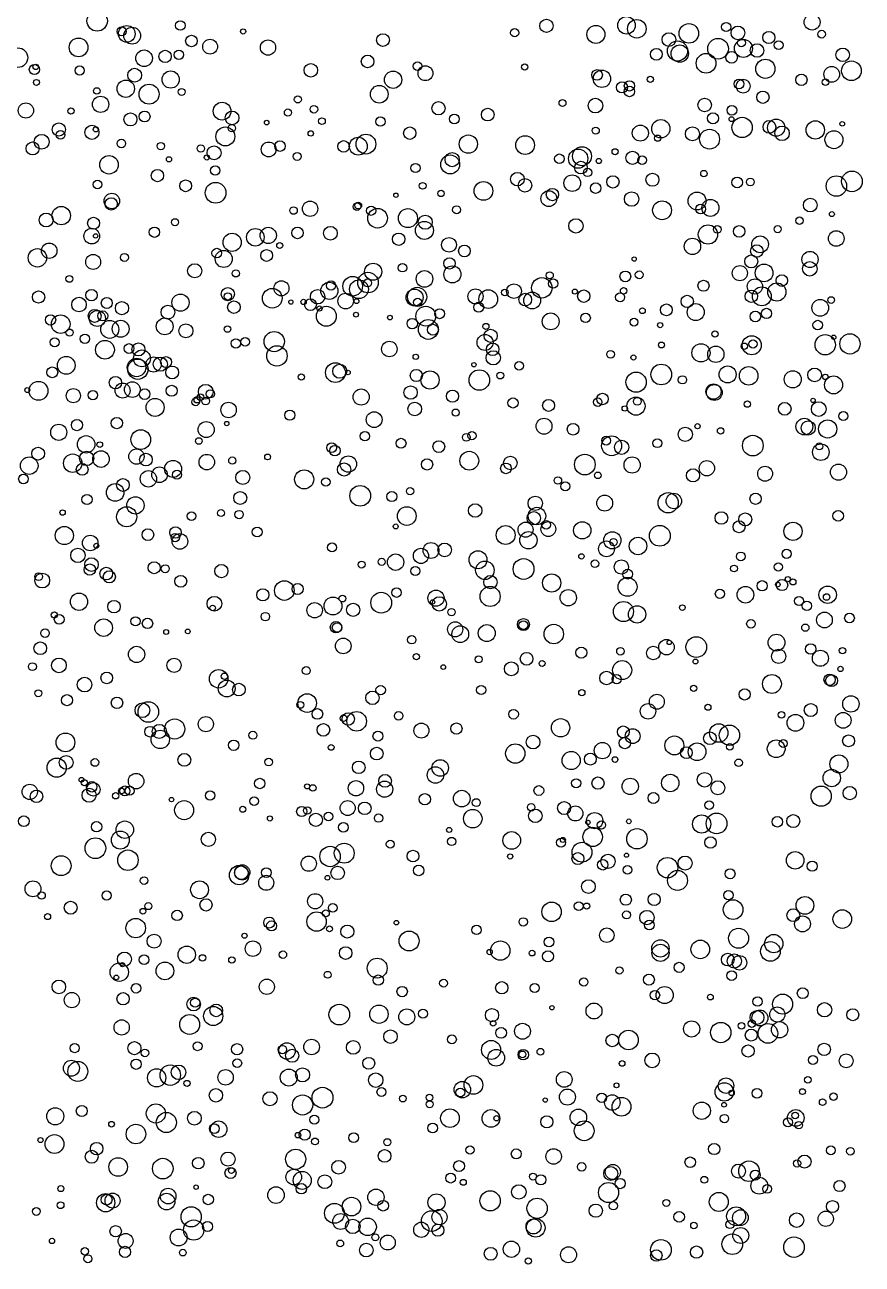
# Model space of a CAD drawing. Extents: x -296 to 296, y -196 to 196.
# Drawn here: x 235.3 to 295.6, y -195.1 to -105.8 of the extents above; entities that cross this region are included whole.
import ezdxf

# ---------------------------------------------------------------- set-up
doc = ezdxf.new("R2010")
doc.units = 0

msp = doc.modelspace()

# ---------------------------------------------------------------- linework, layer by layer
at = {"layer": 'VIA'}
for centre, radius in [((240.4668, -105.5683), 0.7328), ((278.5981, -105.8826), 0.6302), ((291.9692, -105.6495), 0.5706), ((242.2308, -106.3154), 0.3315), ((242.6024, -106.4995), 0.6015), ((242.9901, -106.6267), 0.6097), ((246.4587, -105.8945), 0.3415), ((250.9809, -106.3218), 0.1894), ((270.5433, -106.4153), 0.2981), ((272.8299, -105.9187), 0.4788), ((276.3921, -106.5342), 0.6492), ((279.3451, -106.1304), 0.6682), ((283.0941, -106.4631), 0.7034), ((285.7784, -105.9974), 0.3288), ((286.6266, -106.4276), 0.4944), ((239.1263, -107.4725), 0.6738), ((247.2572, -107.0104), 0.4158), ((248.6045, -107.4191), 0.5362), ((252.7747, -107.485), 0.5501), ((261.0575, -106.9443), 0.4573), ((281.6564, -106.9051), 0.4907), ((282.2717, -107.7288), 0.7261), ((285.1958, -107.5684), 0.747), ((287.0264, -107.5428), 0.6494), ((286.8752, -107.1366), 0.2867), ((288.852, -106.7581), 0.4355), ((289.561, -107.3154), 0.3132), ((292.6543, -106.5196), 0.2772), ((234.7604, -108.2103), 0.7051), ((243.8439, -108.2555), 0.6008), ((245.3575, -108.119), 0.4408), ((246.358, -108.0008), 0.3367), ((280.7549, -107.9706), 0.4254), ((282.4368, -107.9183), 0.6233), ((284.3303, -108.6195), 0.7104), ((286.1735, -108.1876), 0.4183), ((288.0044, -107.6921), 0.486), ((294.1747, -108.0063), 0.4892), ((235.9445, -109.0589), 0.3665), ((236.0427, -108.8769), 0.1986), ((239.2101, -109.1363), 0.3303), ((255.8568, -109.1192), 0.4884), ((259.949, -108.4851), 0.4539), ((263.5484, -108.8212), 0.3101), ((264.1164, -109.3309), 0.5337), ((271.2643, -108.8851), 0.2295), ((288.6043, -109.0125), 0.6925), ((293.3837, -109.4081), 0.5682), ((294.8011, -109.1585), 0.7077), ((236.0935, -109.995), 0.2151), ((243.1653, -109.4785), 0.501), ((245.7615, -109.7883), 0.6204), ((261.7879, -109.8027), 0.6228), ((276.4797, -109.4568), 0.3823), ((276.8271, -109.7339), 0.6266), ((280.3144, -109.779), 0.2267), ((286.705, -110.106), 0.3547), ((286.9992, -110.2647), 0.5031), ((291.1998, -109.8071), 0.4094), ((292.9317, -109.9785), 0.2425), ((240.439, -110.609), 0.2347), ((242.5301, -110.4463), 0.6257), ((244.2054, -110.8396), 0.7197), ((246.5456, -110.6812), 0.2509), ((260.7873, -110.8455), 0.6336), ((278.2746, -110.3551), 0.4), ((278.8067, -110.6443), 0.3776), ((278.812, -110.2439), 0.3698), ((288.4269, -111.0632), 0.4406), ((235.3332, -112.0176), 0.5479), ((240.7153, -111.5744), 0.5855), ((249.4646, -112.0656), 0.6409), ((254.9231, -111.2232), 0.2537), ((265.0563, -111.8587), 0.4781), ((273.9891, -111.4828), 0.2483), ((276.3615, -111.6652), 0.5277), ((284.2303, -111.6202), 0.4868), ((238.5788, -112.0525), 0.221), ((242.8604, -112.6594), 0.471), ((243.885, -112.4482), 0.3927), ((250.19, -112.5509), 0.494), ((254.2104, -112.1655), 0.2568), ((256.0831, -111.9298), 0.272), ((260.8759, -112.8135), 0.3344), ((266.1931, -112.6282), 0.3452), ((268.6022, -112.3114), 0.4557), ((284.8273, -112.5761), 0.3979), ((286.1907, -112.0034), 0.3497), ((286.1638, -112.6414), 0.1725), ((237.7044, -113.3896), 0.4769), ((240.0904, -113.5904), 0.5082), ((240.3747, -113.3754), 0.1852), ((249.7002, -113.8856), 0.68), ((250.1672, -113.2883), 0.2693), ((252.6786, -112.889), 0.1645), ((256.6619, -112.783), 0.2415), ((262.986, -113.648), 0.4483), ((276.3841, -113.4665), 0.2552), ((279.5967, -113.6453), 0.5777), ((281.0731, -113.3335), 0.6599), ((283.3472, -113.698), 0.5072), ((284.5814, -114.0806), 0.7145), ((286.9284, -113.2418), 0.7323), ((288.8949, -113.1944), 0.4619), ((289.3844, -113.254), 0.6174), ((289.8061, -113.6618), 0.5226), ((292.1988, -113.417), 0.6579), ((294.1419, -112.9777), 0.1642), ((236.4667, -114.2717), 0.5331), ((237.835, -113.7683), 0.3118), ((242.2088, -114.3888), 0.3097), ((253.6373, -114.5799), 0.381), ((255.8512, -113.6725), 0.1951), ((258.2217, -114.6047), 0.4149), ((259.2759, -114.5898), 0.644), ((259.8289, -114.4367), 0.7146), ((267.205, -114.4375), 0.6576), ((271.2968, -114.508), 0.6753), ((280.8528, -114.0103), 0.2246), ((293.544, -114.1208), 0.6467), ((235.8182, -114.7514), 0.4711), ((245.0578, -114.5825), 0.2672), ((247.9288, -114.7585), 0.2642), ((248.8875, -115.0701), 0.502), ((252.8252, -114.8249), 0.5336), ((254.8744, -115.327), 0.2838), ((266.0384, -115.5557), 0.514), ((273.7653, -115.4932), 0.3445), ((275.1183, -115.4864), 0.6944), ((275.3944, -115.3075), 0.6838), ((277.7753, -114.9841), 0.2161), ((279.029, -115.4244), 0.4768), ((241.321, -115.9274), 0.6683), ((245.6407, -115.5351), 0.1892), ((248.3718, -115.3985), 0.1892), ((248.9692, -116.3394), 0.3375), ((263.3996, -116.1606), 0.334), ((265.8995, -115.9026), 0.6808), ((275.3191, -116.1313), 0.4551), ((276.6012, -115.6535), 0.1873), ((279.7214, -115.5989), 0.3072), ((244.807, -116.7073), 0.4461), ((270.7437, -116.9649), 0.4901), ((271.2854, -117.4079), 0.4844), ((274.6934, -117.2528), 0.5966), ((275.7997, -116.4769), 0.3031), ((277.6225, -117.1618), 0.4445), ((280.4681, -117.0061), 0.4693), ((284.177, -116.5642), 0.2339), ((286.571, -117.1987), 0.3876), ((287.5189, -117.1669), 0.2795), ((293.7184, -117.4575), 0.7356), ((294.8394, -117.1245), 0.7404), ((240.4867, -117.3495), 0.3055), ((246.8419, -117.441), 0.4246), ((248.9979, -117.945), 0.7492), ((263.9151, -117.4464), 0.2429), ((265.2367, -117.9932), 0.2259), ((268.2968, -117.8111), 0.6739), ((273.0072, -118.3651), 0.5703), ((273.2583, -118.0743), 0.4421), ((276.3769, -117.6101), 0.3782), ((241.5251, -118.5358), 0.5578), ((241.483, -118.7459), 0.445), ((255.8044, -119.0953), 0.5529), ((259.1769, -118.9397), 0.2736), ((259.2719, -118.863), 0.2451), ((261.9933, -118.1179), 0.1563), ((278.9656, -118.3956), 0.5192), ((281.1619, -119.2044), 0.6796), ((283.6817, -118.5341), 0.645), ((284.6417, -119.0355), 0.6119), ((291.8318, -118.8343), 0.4925), ((236.798, -119.9028), 0.4996), ((237.8756, -119.5902), 0.6626), ((254.6115, -119.2223), 0.2733), ((260.2072, -119.2375), 0.3316), ((260.6676, -119.7755), 0.7063), ((262.8535, -119.771), 0.6862), ((264.1046, -120.0666), 0.506), ((266.3609, -119.169), 0.2875), ((283.9414, -119.1168), 0.3485), ((293.3924, -119.4816), 0.1791), ((240.0798, -121.0677), 0.5628), ((240.2081, -120.1423), 0.4327), ((244.5882, -120.787), 0.3694), ((246.0771, -120.0689), 0.257), ((251.8605, -121.1504), 0.6334), ((252.7903, -121.0158), 0.5837), ((254.9033, -120.8355), 0.4142), ((257.2735, -120.8583), 0.49), ((264.0436, -120.6588), 0.6491), ((274.9542, -120.329), 0.5146), ((284.4685, -120.9509), 0.6951), ((285.142, -120.583), 0.2746), ((286.7111, -120.7245), 0.4141), ((289.4856, -120.5676), 0.256), ((291.0638, -119.9534), 0.2682), ((240.358, -121.0484), 0.1557), ((250.1903, -121.5161), 0.6558), ((262.187, -121.2923), 0.4439), ((265.8128, -121.6952), 0.5294), ((283.3526, -121.808), 0.5892), ((288.2272, -121.6571), 0.6016), ((293.7083, -121.2367), 0.5632), ((236.1654, -122.6293), 0.6613), ((237.0141, -122.12), 0.5573), ((242.4317, -122.6019), 0.2931), ((249.0841, -122.292), 0.3493), ((249.5838, -122.7102), 0.6134), ((252.6744, -122.4593), 0.4259), ((253.615, -121.7438), 0.2153), ((266.9242, -122.1329), 0.4243), ((287.9916, -122.1409), 0.4481), ((291.8175, -122.749), 0.585), ((240.1789, -122.9244), 0.5375), ((247.4926, -123.5625), 0.5118), ((260.349, -123.6277), 0.6138), ((262.4654, -123.3419), 0.305), ((265.8498, -123.0299), 0.4113), ((279.1521, -122.7203), 0.1549), ((286.7676, -123.731), 0.5455), ((287.591, -122.8899), 0.4693), ((288.5124, -123.7159), 0.6386), ((291.8038, -123.4203), 0.5225), ((238.468, -124.1447), 0.2482), ((250.4557, -123.7521), 0.2568), ((258.8713, -124.6742), 0.7092), ((259.9759, -124.4132), 0.7388), ((264.0496, -124.1462), 0.5974), ((266.0532, -123.8194), 0.6128), ((272.5023, -124.7889), 0.7356), ((273.0712, -123.8892), 0.255), ((278.5155, -123.9681), 0.3853), ((279.5159, -123.8498), 0.2813), ((289.7911, -124.2679), 0.4169), ((240.062, -125.3225), 0.412), ((249.8828, -125.242), 0.4743), ((253.0775, -125.538), 0.7097), ((253.7403, -124.8267), 0.5434), ((256.3487, -125.4348), 0.5203), ((257.1879, -125.0066), 0.617), ((257.3136, -124.6263), 0.3355), ((259.3274, -124.8929), 0.6768), ((259.9467, -124.4368), 0.286), ((263.3316, -125.489), 0.6083), ((263.5182, -125.441), 0.6905), ((267.7199, -125.4081), 0.5432), ((268.6394, -125.6046), 0.6743), ((269.8363, -125.1223), 0.2345), ((270.4941, -125.0313), 0.5305), ((273.3163, -124.4837), 0.332), ((274.886, -125.0649), 0.1807), ((275.5167, -125.392), 0.445), ((278.3907, -125.0079), 0.2307), ((284.1477, -124.6434), 0.399), ((287.5917, -125.3985), 0.4466), ((287.8485, -124.6922), 0.5479), ((288.3462, -125.4055), 0.6804), ((289.4312, -125.0869), 0.6566), ((236.2489, -125.4525), 0.4418), ((239.1584, -125.9936), 0.5257), ((241.1624, -125.8866), 0.3957), ((242.2546, -126.2518), 0.4745), ((246.4675, -125.8576), 0.6209), ((249.8776, -125.4075), 0.2647), ((250.3164, -126.183), 0.4545), ((254.4217, -125.8171), 0.1521), ((255.3404, -125.8089), 0.1913), ((255.8329, -125.9981), 0.4249), ((258.3684, -125.7407), 0.5632), ((259.1512, -125.7542), 0.1752), ((263.5558, -125.8362), 0.3029), ((267.9521, -126.189), 0.3602), ((271.3011, -125.6415), 0.4577), ((271.8047, -125.7044), 0.6024), ((278.1414, -125.4734), 0.3252), ((282.9738, -125.7675), 0.4422), ((292.557, -126.2309), 0.602), ((293.3433, -125.6693), 0.24), ((237.1091, -127.1056), 0.3717), ((237.8401, -127.4103), 0.6716), ((240.2864, -126.8141), 0.4679), ((240.4802, -126.9951), 0.5807), ((240.8703, -126.8121), 0.3576), ((245.5635, -126.5437), 0.4975), ((256.9746, -126.8369), 0.7189), ((256.4791, -126.2833), 0.19), ((259.1141, -126.7232), 0.1788), ((261.5567, -126.937), 0.1666), ((264.1373, -126.8339), 0.7131), ((265.1396, -126.6555), 0.3581), ((273.1394, -127.209), 0.6067), ((275.6534, -126.9543), 0.3427), ((279.7419, -126.4406), 0.2103), ((281.474, -126.3771), 0.4261), ((283.5836, -126.5369), 0.6134), ((287.8814, -126.852), 0.384), ((288.6784, -126.6338), 0.3678), ((241.3742, -127.7845), 0.6463), ((242.1588, -127.7378), 0.6073), ((245.3324, -127.5666), 0.6057), ((246.8604, -127.8881), 0.5068), ((249.8547, -127.7591), 0.2361), ((263.1667, -127.3683), 0.3792), ((264.3214, -127.7857), 0.7159), ((264.6553, -127.8096), 0.3909), ((268.4717, -127.5742), 0.2217), ((279.1397, -127.2643), 0.2857), ((281.0199, -127.4775), 0.1862), ((292.376, -127.4776), 0.3454), ((237.4082, -128.7129), 0.3258), ((238.4765, -128.0115), 0.2547), ((239.5806, -128.4552), 0.3363), ((250.4562, -128.7994), 0.337), ((251.1364, -128.6756), 0.3099), ((253.2229, -128.6634), 0.7285), ((268.4076, -128.7265), 0.5761), ((268.8138, -128.2517), 0.4738), ((284.973, -128.1148), 0.2253), ((287.6178, -128.9283), 0.6855), ((287.7132, -128.8366), 0.2942), ((292.9161, -128.8902), 0.7348), ((293.5309, -128.3497), 0.1542), ((294.6979, -128.8306), 0.7311), ((241.0298, -129.2511), 0.6761), ((242.7555, -129.1634), 0.3532), ((243.4443, -129.2235), 0.4683), ((243.6947, -129.8723), 0.6096), ((253.4188, -129.6937), 0.7342), ((261.5151, -129.2009), 0.5592), ((268.9999, -129.8329), 0.5148), ((268.9619, -129.2179), 0.4478), ((277.4518, -129.5812), 0.2718), ((281.1179, -128.9096), 0.2144), ((283.9627, -129.4736), 0.6541), ((285.0346, -129.5764), 0.5876), ((287.0817, -128.9944), 0.2275), ((238.2396, -130.3745), 0.6401), ((243.3043, -130.5251), 0.6674), ((243.4, -130.6532), 0.7307), ((244.5283, -130.3143), 0.5487), ((245.0132, -130.2895), 0.5145), ((245.4307, -130.1431), 0.3952), ((257.6321, -130.8987), 0.714), ((257.9415, -130.7956), 0.5086), ((263.4202, -129.7608), 0.1946), ((267.6033, -130.3298), 0.1578), ((270.8616, -130.4131), 0.3084), ((279.0966, -129.8083), 0.184), ((281.102, -131.0354), 0.7444), ((237.2344, -130.8781), 0.3891), ((241.7823, -131.6221), 0.4465), ((245.8704, -130.8885), 0.4595), ((255.1732, -131.2116), 0.2228), ((258.5367, -130.8872), 0.164), ((263.4567, -131.1105), 0.4393), ((264.4436, -131.4287), 0.6553), ((267.9962, -131.4358), 0.7369), ((269.5086, -131.1095), 0.2479), ((279.2907, -131.5884), 0.7301), ((282.6281, -131.4171), 0.2966), ((285.8867, -131.0306), 0.6124), ((287.4002, -131.129), 0.6697), ((290.5749, -131.3825), 0.6146), ((292.1511, -131.0634), 0.4952), ((292.9229, -131.2032), 0.1962), ((293.5173, -131.7796), 0.6491), ((235.4363, -132.1541), 0.1788), ((236.2391, -132.2101), 0.6815), ((238.7487, -132.5605), 0.5171), ((242.2988, -132.1881), 0.5405), ((242.9986, -132.1219), 0.5667), ((243.8856, -132.4474), 0.3844), ((245.8368, -132.207), 0.3957), ((248.2909, -132.2794), 0.5319), ((259.4857, -132.6592), 0.5812), ((263.0486, -132.3352), 0.482), ((284.8659, -132.2658), 0.5499), ((284.9279, -132.3331), 0.5707), ((240.1596, -132.5216), 0.3353), ((244.639, -133.409), 0.6505), ((247.5564, -133.0046), 0.2781), ((247.6678, -132.8559), 0.2248), ((247.9157, -132.6705), 0.2359), ((248.2845, -132.9448), 0.2826), ((248.6137, -132.4295), 0.2958), ((266.0664, -132.598), 0.4347), ((270.4229, -133.0857), 0.3654), ((272.9878, -133.2595), 0.4284), ((276.5263, -133.0284), 0.3035), ((276.8682, -132.7964), 0.4116), ((279.28, -133.3138), 0.6523), ((279.376, -132.9721), 0.2809), ((287.3086, -133.1692), 0.2271), ((292.0373, -132.9014), 0.1584), ((292.4452, -133.5258), 0.5291), ((249.9377, -133.5907), 0.5543), ((254.3476, -133.9619), 0.3636), ((260.418, -134.2834), 0.5684), ((263.3466, -133.5178), 0.4897), ((266.2933, -133.7794), 0.2594), ((278.4702, -133.4835), 0.1911), ((289.9965, -133.5077), 0.4572), ((294.2166, -134.0322), 0.3236), ((237.6988, -135.1985), 0.5807), ((239.0106, -134.6821), 0.4029), ((241.8845, -134.5329), 0.4059), ((248.3206, -134.9993), 0.5794), ((249.8007, -134.5671), 0.1595), ((272.6565, -134.7595), 0.573), ((274.7502, -134.9763), 0.4221), ((283.7207, -134.7606), 0.1874), ((291.4093, -134.7878), 0.603), ((291.6912, -134.883), 0.5113), ((293.0916, -134.9553), 0.6556), ((239.6725, -136.0698), 0.6302), ((243.6062, -135.7251), 0.7092), ((247.7896, -135.8243), 0.2377), ((259.7545, -135.4796), 0.3323), ((262.3588, -135.9882), 0.3567), ((267.0639, -135.5635), 0.2821), ((267.4664, -135.4439), 0.2992), ((277.5256, -136.1685), 0.7173), ((277.1313, -135.7973), 0.3158), ((280.8206, -135.9874), 0.3164), ((282.8341, -135.3446), 0.5137), ((285.3764, -135.0963), 0.228), ((287.7003, -136.1543), 0.7452), ((236.213, -136.7359), 0.4604), ((239.7124, -137.0793), 0.5181), ((240.7433, -137.1272), 0.5959), ((240.6546, -136.0837), 0.2019), ((243.298, -136.9424), 0.5504), ((257.365, -136.3087), 0.3471), ((257.5934, -136.5204), 0.3768), ((265.0783, -136.2279), 0.4257), ((267.2755, -137.2415), 0.678), ((278.2486, -136.2743), 0.5121), ((292.5983, -136.6302), 0.5983), ((292.4973, -136.2129), 0.2534), ((235.5738, -137.6042), 0.6326), ((238.705, -137.4233), 0.6636), ((239.389, -137.8688), 0.4237), ((243.9816, -137.168), 0.4559), ((245.9331, -137.8371), 0.6112), ((248.362, -137.3429), 0.5578), ((250.2022, -137.2361), 0.2596), ((252.7451, -136.9728), 0.2111), ((258.2563, -137.878), 0.4786), ((258.5603, -137.4857), 0.5916), ((264.2341, -137.5113), 0.4088), ((269.914, -137.7959), 0.3821), ((270.2322, -137.4069), 0.4843), ((275.597, -137.5205), 0.7441), ((279.0064, -137.5552), 0.5853), ((284.3889, -137.7866), 0.5495), ((293.871, -138.0676), 0.5819), ((235.1526, -138.5606), 0.3434), ((244.1595, -138.5503), 0.5919), ((244.9589, -138.2569), 0.5619), ((246.2193, -138.2516), 0.3266), ((250.9551, -138.4477), 0.5058), ((255.3793, -138.5872), 0.6868), ((276.5271, -138.2955), 0.2383), ((283.3905, -138.2994), 0.4745), ((288.5845, -138.1842), 0.5356), ((241.7654, -139.5299), 0.6343), ((242.3232, -138.9914), 0.46), ((256.9397, -138.7798), 0.3014), ((259.4151, -139.7741), 0.7466), ((263.0067, -139.4415), 0.2629), ((273.6604, -138.6736), 0.2658), ((274.1956, -139.0924), 0.3214), ((239.7347, -140.04), 0.3698), ((243.2246, -140.4645), 0.6281), ((250.7739, -139.9292), 0.4666), ((261.6918, -139.8284), 0.3627), ((272.029, -140.3139), 0.5191), ((277.0276, -140.2977), 0.5731), ((281.5993, -140.2741), 0.7295), ((282.009, -140.1487), 0.5598), ((287.9023, -139.9823), 0.4099), ((237.9757, -140.9763), 0.1942), ((242.5941, -141.2818), 0.7252), ((247.2661, -141.2359), 0.3174), ((249.3947, -141.0136), 0.2488), ((250.687, -141.1293), 0.307), ((262.7734, -141.2293), 0.6743), ((267.6983, -140.8324), 0.4872), ((271.9175, -141.387), 0.4791), ((272.1502, -141.2284), 0.6266), ((285.4386, -141.3703), 0.4531), ((287.1514, -141.4691), 0.4701), ((293.8448, -141.2141), 0.382), ((261.9741, -141.9774), 0.1763), ((269.8936, -142.5959), 0.6798), ((271.3294, -142.2141), 0.5436), ((272.9684, -142.1671), 0.5369), ((272.814, -141.8663), 0.3135), ((275.4148, -142.2604), 0.6226), ((280.9989, -142.6519), 0.75), ((286.7077, -142.0035), 0.432), ((290.5921, -142.3295), 0.657), ((238.1023, -142.6348), 0.6553), ((239.9654, -143.1698), 0.5606), ((244.1205, -142.573), 0.4214), ((246.1118, -142.4176), 0.414), ((246.0933, -142.7847), 0.3071), ((246.4266, -143.0584), 0.5622), ((251.994, -142.3775), 0.3529), ((271.5337, -142.9735), 0.6196), ((277.5783, -142.9784), 0.615), ((279.431, -143.3898), 0.629), ((239.0762, -144.064), 0.5181), ((240.4078, -143.3702), 0.1763), ((257.392, -143.4915), 0.3247), ((263.7952, -144.1018), 0.5475), ((264.512, -143.7137), 0.5689), ((265.496, -143.6674), 0.4895), ((267.9018, -144.3804), 0.6462), ((277.1606, -143.5945), 0.569), ((277.6668, -143.1124), 0.2651), ((290.129, -143.9507), 0.327), ((240.0598, -144.7224), 0.4909), ((244.5738, -144.9508), 0.4337), ((259.5183, -144.7237), 0.2487), ((260.9626, -144.5258), 0.2547), ((261.9657, -144.5521), 0.5915), ((268.3981, -145.1389), 0.667), ((271.1848, -145.0454), 0.7491), ((275.3497, -144.1325), 0.1919), ((276.3228, -144.6672), 0.2734), ((278.2308, -144.9019), 0.5149), ((286.8267, -144.1377), 0.3147), ((289.5372, -144.8981), 0.2936), ((236.5069, -145.8747), 0.5334), ((236.2521, -145.5963), 0.2743), ((239.9345, -145.0876), 0.4096), ((241.1218, -145.3761), 0.4598), ((241.3424, -145.6088), 0.4391), ((245.3688, -145.0278), 0.286), ((246.4872, -145.9294), 0.4288), ((249.4149, -145.1939), 0.4756), ((263.3912, -145.191), 0.3254), ((268.799, -145.989), 0.4791), ((273.2114, -146.05), 0.6572), ((278.6848, -145.4156), 0.3509), ((286.344, -145.0117), 0.2419), ((253.9496, -146.5942), 0.7076), ((254.9072, -146.4812), 0.3989), ((262.0332, -146.7426), 0.3446), ((268.7741, -147.0215), 0.7229), ((278.6779, -146.331), 0.6817), ((287.1685, -146.8991), 0.5976), ((288.3704, -146.2512), 0.3674), ((289.4981, -146.1623), 0.1656), ((289.8101, -146.2038), 0.401), ((290.215, -145.7741), 0.187), ((290.5862, -145.9733), 0.2198), ((293.0922, -146.8988), 0.6295), ((239.1581, -147.4021), 0.6217), ((241.6818, -147.7558), 0.4464), ((248.9148, -147.5493), 0.5317), ((252.4021, -146.9047), 0.4425), ((257.4536, -147.7116), 0.6445), ((258.1396, -147.1723), 0.2468), ((260.9283, -147.4734), 0.7498), ((264.8757, -147.147), 0.5807), ((264.6324, -147.4168), 0.1594), ((265.1122, -147.5576), 0.5155), ((274.4031, -147.1125), 0.5865), ((285.3266, -146.8312), 0.3294), ((291.0278, -147.3481), 0.3224), ((293.0159, -147.0631), 0.2369), ((237.3844, -148.3502), 0.2198), ((248.7915, -147.8543), 0.1994), ((252.5813, -148.4768), 0.3076), ((256.1342, -148.0141), 0.5544), ((258.9118, -147.9867), 0.4744), ((265.9908, -148.154), 0.2629), ((278.3807, -148.1117), 0.7234), ((279.364, -148.3154), 0.6242), ((282.6259, -147.8235), 0.2006), ((291.5937, -147.6981), 0.3425), ((292.858, -148.7167), 0.5664), ((237.7304, -148.6724), 0.3524), ((240.93, -149.2727), 0.6322), ((243.2298, -148.8094), 0.3275), ((244.0937, -148.9628), 0.3765), ((257.6698, -149.2391), 0.4127), ((257.7546, -149.2587), 0.3476), ((266.2587, -149.3903), 0.5433), ((268.5357, -149.6645), 0.614), ((271.175, -149.0444), 0.4313), ((271.1736, -149.0896), 0.3196), ((273.361, -149.7296), 0.7005), ((287.5663, -148.9989), 0.3105), ((291.4809, -149.2712), 0.2627), ((294.6635, -148.5792), 0.3512), ((236.7102, -149.6576), 0.3098), ((245.4344, -149.5822), 0.1756), ((246.9949, -149.5399), 0.1728), ((263.1313, -150.1404), 0.2996), ((266.6253, -149.7399), 0.6038), ((283.6272, -150.6686), 0.7459), ((289.4042, -150.3466), 0.6048), ((236.3702, -150.754), 0.4574), ((243.3054, -151.1988), 0.5857), ((258.1976, -150.5883), 0.5619), ((275.3417, -151.0647), 0.3979), ((278.164, -150.9719), 0.2714), ((280.531, -151.1), 0.4866), ((281.4769, -150.6736), 0.5576), ((281.6796, -150.3338), 0.1605), ((289.5587, -151.337), 0.5176), ((291.8677, -150.8077), 0.3751), ((294.1566, -150.9255), 0.2314), ((237.7132, -151.9877), 0.532), ((246.0081, -151.9802), 0.5142), ((263.464, -151.3537), 0.2243), ((267.9433, -151.5515), 0.2502), ((270.3004, -152.2305), 0.5007), ((271.4047, -151.5148), 0.4582), ((272.5194, -151.8472), 0.2137), ((278.2859, -152.3261), 0.6882), ((283.5736, -151.7096), 0.1742), ((292.5661, -151.4762), 0.579), ((235.8023, -152.0782), 0.2845), ((241.1599, -152.8874), 0.4205), ((249.2175, -152.9541), 0.6654), ((249.6432, -152.7717), 0.2338), ((255.5298, -152.3613), 0.2905), ((265.3985, -152.1099), 0.1671), ((277.1574, -152.8999), 0.4875), ((277.8881, -152.9848), 0.3328), ((289.0771, -153.3253), 0.6806), ((293.2302, -153.0235), 0.4099), ((293.3707, -153.0862), 0.4268), ((294.0162, -152.2421), 0.1933), ((239.5571, -153.3747), 0.5279), ((249.8009, -153.6568), 0.6072), ((250.6744, -153.729), 0.4556), ((260.8901, -153.7697), 0.3392), ((268.1313, -153.7621), 0.3295), ((283.4429, -153.6347), 0.2248), ((236.2272, -153.9948), 0.2466), ((238.2978, -154.4943), 0.3991), ((241.8945, -154.6858), 0.4144), ((255.5926, -154.7023), 0.6712), ((260.2963, -154.3226), 0.4849), ((275.3805, -153.9534), 0.2249), ((280.7856, -154.6067), 0.5379), ((287.1101, -154.0774), 0.4032), ((294.7641, -154.7635), 0.5912), ((243.722, -155.2203), 0.5282), ((244.1526, -155.3421), 0.741), ((255.1044, -154.8324), 0.2448), ((256.3302, -155.4859), 0.3818), ((259.1617, -156.0166), 0.7069), ((262.1858, -155.614), 0.3088), ((270.4625, -155.5038), 0.3493), ((280.152, -155.2945), 0.5569), ((284.4684, -155.0075), 0.2171), ((289.7631, -155.5446), 0.2404), ((291.874, -155.2045), 0.4674), ((244.9422, -156.744), 0.5077), ((246.0513, -156.5674), 0.727), ((248.2976, -156.2207), 0.5439), ((256.7646, -156.6317), 0.4539), ((258.2144, -155.7985), 0.2348), ((258.5546, -155.8465), 0.4485), ((263.826, -156.6812), 0.5379), ((266.3509, -156.5351), 0.4024), ((273.8498, -156.4807), 0.6578), ((285.244, -156.8609), 0.6667), ((290.7704, -156.1251), 0.6017), ((294.2077, -155.9465), 0.5667), ((238.1823, -157.5369), 0.6747), ((244.2794, -156.7657), 0.3847), ((245.0098, -157.3204), 0.6647), ((251.6832, -157.0229), 0.2861), ((260.6951, -157.082), 0.3616), ((271.8671, -157.5096), 0.4969), ((278.3688, -156.7785), 0.4276), ((279.0428, -157.0852), 0.5338), ((282.048, -157.7544), 0.6809), ((284.6129, -157.2385), 0.4546), ((286.0153, -157.0158), 0.7305), ((294.5964, -157.4227), 0.428), ((250.301, -157.7429), 0.3728), ((257.3235, -157.8972), 0.2047), ((260.6063, -158.3423), 0.453), ((270.5884, -158.3367), 0.6973), ((276.8676, -158.1228), 0.5892), ((278.4791, -157.5844), 0.4067), ((282.9149, -158.2723), 0.4254), ((283.6858, -158.2073), 0.6345), ((286.0462, -157.8565), 0.2389), ((289.3812, -157.9953), 0.6366), ((289.8914, -157.6126), 0.2852), ((237.5494, -159.354), 0.6923), ((238.2375, -158.9743), 0.4982), ((240.3021, -158.9798), 0.2773), ((246.7441, -158.7958), 0.4628), ((252.8196, -158.9518), 0.2773), ((259.3083, -159.3317), 0.4547), ((265.1809, -159.3728), 0.5943), ((274.6169, -158.8399), 0.6545), ((275.9942, -158.7402), 0.4302), ((277.7732, -158.7708), 0.2031), ((286.68, -159.0028), 0.2706), ((293.9042, -159.0822), 0.6483), ((243.2722, -160.323), 0.5596), ((264.8375, -159.8848), 0.5919), ((284.2215, -160.2252), 0.5234), ((293.3886, -160.1002), 0.6249), ((235.6087, -161.0973), 0.5509), ((239.3379, -160.228), 0.1714), ((239.538, -160.4332), 0.2228), ((240.1923, -160.9173), 0.493), ((240.077, -160.7316), 0.3763), ((242.4671, -161.0318), 0.3601), ((242.8092, -161.0197), 0.3228), ((252.181, -160.4947), 0.3761), ((255.592, -160.7041), 0.1837), ((256.0016, -160.8135), 0.2314), ((259.1121, -160.8401), 0.5519), ((261.1748, -160.9058), 0.582), ((261.2076, -160.3071), 0.4606), ((272.286, -161.0011), 0.3536), ((274.9722, -160.4752), 0.328), ((276.5459, -160.4662), 0.4398), ((278.8667, -160.705), 0.5896), ((281.7507, -160.4596), 0.6293), ((285.179, -160.8018), 0.5041), ((292.6218, -161.409), 0.7296), ((236.097, -161.4219), 0.4494), ((239.8873, -161.3397), 0.5054), ((241.8013, -161.3787), 0.231), ((242.2107, -161.0334), 0.2067), ((245.8227, -161.6529), 0.1576), ((248.6014, -161.3605), 0.3347), ((251.7714, -161.7645), 0.3071), ((264.0715, -161.6333), 0.4058), ((266.7286, -161.5858), 0.5995), ((267.7735, -161.8718), 0.2838), ((280.5426, -161.538), 0.3928), ((294.6793, -161.1855), 0.4781), ((246.7318, -162.4154), 0.6868), ((250.9559, -162.3497), 0.2164), ((255.2013, -162.5163), 0.3656), ((255.6023, -162.4419), 0.271), ((258.5127, -162.2632), 0.5401), ((259.7439, -162.2814), 0.452), ((267.5242, -163.027), 0.6677), ((271.736, -162.2082), 0.2677), ((272.0303, -162.8216), 0.4881), ((274.1052, -162.2611), 0.4691), ((274.9119, -162.6515), 0.5417), ((284.5492, -162.0588), 0.3105), ((235.1872, -163.2131), 0.3858), ((240.4223, -163.6075), 0.3745), ((242.4589, -163.8263), 0.6299), ((252.9147, -163.0129), 0.1849), ((256.2223, -163.1151), 0.4788), ((257.127, -162.8687), 0.3115), ((258.2062, -163.6552), 0.3476), ((260.7402, -162.9882), 0.3022), ((275.8175, -163.2995), 0.1556), ((276.3057, -163.1694), 0.582), ((276.7872, -163.4848), 0.3045), ((278.7675, -163.2209), 0.1686), ((284.016, -163.4138), 0.6546), ((285.0853, -163.372), 0.7473), ((289.4677, -163.2518), 0.3807), ((290.6154, -163.2054), 0.4695), ((242.1369, -164.5706), 0.6472), ((248.4821, -164.5235), 0.5124), ((265.8258, -163.8409), 0.1839), ((270.3309, -164.5901), 0.6365), ((276.1626, -164.3414), 0.703), ((279.3552, -164.4777), 0.7349), ((240.3388, -165.157), 0.7475), ((257.2442, -165.7527), 0.7346), ((258.2625, -165.5173), 0.7176), ((261.5792, -164.8638), 0.2843), ((265.9996, -164.669), 0.2954), ((273.8856, -164.7568), 0.3217), ((274.0199, -164.5604), 0.1825), ((275.3951, -165.4454), 0.7159), ((284.651, -164.7498), 0.4153), ((237.872, -166.4154), 0.7127), ((242.6829, -166.0226), 0.738), ((255.7116, -166.2713), 0.5504), ((263.2186, -165.7263), 0.4215), ((270.2238, -165.7477), 0.1863), ((275.096, -165.907), 0.4299), ((276.8907, -166.3505), 0.3756), ((277.2686, -166.1041), 0.5124), ((278.5995, -165.6603), 0.1507), ((281.5548, -166.5605), 0.7347), ((282.8182, -166.2299), 0.5054), ((290.7487, -166.0324), 0.6307), ((250.6952, -167.0943), 0.6988), ((250.8499, -166.9253), 0.4875), ((250.922, -166.8964), 0.5448), ((252.6586, -166.9174), 0.3504), ((257.7913, -166.9396), 0.4825), ((263.628, -166.7602), 0.376), ((278.6736, -166.7156), 0.3185), ((282.2741, -167.4763), 0.7211), ((286.0624, -166.9996), 0.3562), ((291.9819, -166.4452), 0.3636), ((235.841, -168.0849), 0.5723), ((243.8479, -167.4881), 0.2727), ((247.843, -168.1503), 0.642), ((252.6431, -167.6489), 0.5389), ((257.0544, -167.2853), 0.1705), ((275.8597, -167.9168), 0.4939), ((236.467, -168.5624), 0.2641), ((241.1518, -168.5649), 0.3337), ((256.1761, -168.9776), 0.5458), ((278.55, -168.8696), 0.3996), ((280.5868, -168.8536), 0.4376), ((285.9432, -168.5484), 0.3378), ((291.4527, -169.2789), 0.6389), ((238.5543, -169.4446), 0.464), ((243.7653, -169.6971), 0.2096), ((244.1542, -169.3244), 0.2575), ((246.2266, -169.9986), 0.3763), ((248.3076, -169.2425), 0.4413), ((256.9396, -169.843), 0.2485), ((257.443, -169.4512), 0.3212), ((273.2046, -169.7381), 0.7), ((275.1609, -169.3322), 0.3209), ((275.7306, -169.3269), 0.2215), ((286.2815, -169.5812), 0.7093), ((290.6193, -169.9812), 0.4611), ((294.1421, -170.2618), 0.6701), ((236.8971, -170.0786), 0.2184), ((243.2436, -170.9108), 0.702), ((252.8607, -170.5105), 0.3976), ((253.0311, -170.7544), 0.3591), ((256.2733, -170.4399), 0.6996), ((262.0236, -170.521), 0.1639), ((271.1601, -170.4647), 0.3009), ((278.6018, -169.9577), 0.2905), ((280.0696, -170.1516), 0.5198), ((280.238, -170.6906), 0.3497), ((291.2763, -170.6099), 0.5721), ((244.5673, -171.8521), 0.5059), ((251.0797, -171.4645), 0.1825), ((257.204, -170.9649), 0.2137), ((258.4866, -171.1616), 0.4725), ((262.9369, -171.8377), 0.7176), ((267.796, -171.0391), 0.3398), ((277.1822, -171.4269), 0.5262), ((286.6734, -171.6418), 0.7207), ((289.2103, -172.0288), 0.6601), ((246.9223, -172.8263), 0.6249), ((251.6917, -172.3936), 0.5572), ((258.3674, -172.7105), 0.4541), ((269.5084, -172.5322), 0.6983), ((273.0235, -171.9093), 0.3501), ((281.0476, -172.3699), 0.6245), ((281.0446, -172.6951), 0.6184), ((283.9145, -172.4464), 0.669), ((288.965, -172.5938), 0.7071), ((242.4339, -173.1494), 0.5089), ((243.8425, -173.1857), 0.3408), ((248.0543, -173.0566), 0.2302), ((250.1713, -173.2106), 0.2306), ((253.85, -172.8223), 0.268), ((260.6407, -173.7947), 0.7163), ((268.7433, -172.6365), 0.1906), ((271.7955, -172.7102), 0.2056), ((272.9417, -172.9438), 0.4001), ((285.8924, -173.1822), 0.4537), ((286.3663, -173.2837), 0.5083), ((286.7398, -173.4076), 0.5273), ((242.0561, -174.0855), 0.6615), ((242.2863, -173.5474), 0.1508), ((245.3482, -173.9947), 0.6372), ((257.0732, -174.2692), 0.2431), ((278.0934, -173.9632), 0.2551), ((282.3864, -173.7391), 0.364), ((286.1772, -174.3315), 0.3467), ((237.7086, -175.1458), 0.489), ((241.8451, -174.4613), 0.1709), ((243.2733, -175.2448), 0.3456), ((252.689, -175.1392), 0.55), ((260.7209, -174.6543), 0.3681), ((265.4202, -174.8799), 0.2814), ((269.6107, -175.2082), 0.4404), ((271.9882, -175.2251), 0.3294), ((275.5187, -174.7951), 0.2994), ((280.2159, -174.6262), 0.3918), ((238.6404, -176.0954), 0.5496), ((242.3313, -176.0055), 0.4445), ((262.4397, -175.482), 0.3759), ((280.6513, -175.7419), 0.3383), ((281.3492, -175.7359), 0.6156), ((284.6413, -175.88), 0.2086), ((288.0417, -176.2006), 0.3424), ((289.8444, -176.3883), 0.7212), ((291.2927, -175.6002), 0.3904), ((247.4172, -176.3884), 0.4915), ((247.5272, -176.2849), 0.3265), ((248.829, -177.2439), 0.6908), ((249.0409, -176.838), 0.4559), ((257.9098, -177.1445), 0.7457), ((260.7659, -177.1125), 0.6618), ((262.7747, -177.3097), 0.5761), ((263.9353, -177.0768), 0.325), ((268.9088, -177.1836), 0.4787), ((273.2258, -176.6468), 0.1587), ((276.2587, -176.8828), 0.575), ((289.4653, -177.1346), 0.5447), ((292.8648, -176.7958), 0.5146), ((294.8973, -177.15), 0.4349), ((242.2319, -178.0667), 0.5514), ((247.1298, -177.853), 0.7151), ((268.9974, -177.7724), 0.2008), ((283.2887, -178.1755), 0.5815), ((287.6293, -177.7956), 0.2674), ((287.999, -177.3503), 0.4991), ((288.2116, -177.3841), 0.5734), ((289.6306, -178.2337), 0.5859), ((261.5987, -178.7289), 0.4878), ((269.5671, -178.4568), 0.3907), ((271.1086, -178.3419), 0.5718), ((277.5743, -179.0045), 0.4526), ((278.743, -178.9704), 0.7064), ((285.3882, -178.4315), 0.7321), ((286.877, -177.9483), 0.2371), ((287.5895, -178.6201), 0.4301), ((288.7825, -178.4931), 0.7098), ((238.8467, -179.5532), 0.332), ((243.1469, -179.5581), 0.4715), ((247.7009, -179.4168), 0.3235), ((250.549, -179.6406), 0.4065), ((253.8092, -179.6637), 0.306), ((254.1407, -179.7627), 0.5948), ((255.9154, -179.4741), 0.5606), ((258.9119, -179.5047), 0.4935), ((266.0211, -178.9287), 0.3199), ((268.8456, -179.6851), 0.6863), ((287.3548, -179.7634), 0.4404), ((292.8407, -179.6472), 0.4463), ((243.9053, -179.8994), 0.2752), ((250.5607, -180.6436), 0.3162), ((254.5146, -180.1065), 0.4684), ((260.037, -180.6504), 0.4296), ((269.2125, -180.2546), 0.6014), ((271.1632, -180.0292), 0.3755), ((271.0998, -180.007), 0.243), ((272.4013, -179.8217), 0.246), ((280.449, -180.4393), 0.5262), ((292.0268, -180.4071), 0.3219), ((294.4244, -180.4665), 0.5015), ((238.6095, -181.0066), 0.5735), ((239.0723, -181.2344), 0.717), ((243.2748, -180.7167), 0.3723), ((244.754, -181.6938), 0.6567), ((245.7353, -181.5029), 0.7365), ((246.3326, -181.2994), 0.5235), ((249.7175, -181.662), 0.5564), ((254.2736, -181.6803), 0.612), ((255.2623, -181.4836), 0.505), ((278.2848, -180.661), 0.2034), ((246.9415, -182.0989), 0.2202), ((260.5334, -181.8636), 0.5225), ((266.7706, -182.5493), 0.5909), ((267.5713, -182.2108), 0.6726), ((274.1125, -181.8147), 0.5647), ((277.8801, -182.235), 0.1788), ((285.6473, -182.7123), 0.6625), ((285.768, -182.2626), 0.554), ((291.6692, -181.8404), 0.2371), ((249.0224, -182.957), 0.4813), ((252.9165, -183.2018), 0.5057), ((255.2664, -183.6519), 0.7257), ((256.6995, -183.1255), 0.7486), ((260.9485, -182.7169), 0.3238), ((262.4859, -183.1922), 0.2417), ((264.4105, -183.12), 0.2411), ((266.629, -182.7517), 0.3169), ((274.3439, -183.0805), 0.5793), ((276.8126, -183.1411), 0.3418), ((277.5783, -183.4766), 0.5587), ((286.165, -182.7784), 0.1963), ((287.9938, -182.813), 0.3498), ((291.2727, -182.6889), 0.2108), ((293.5113, -183.0527), 0.2667), ((237.4486, -184.4679), 0.6169), ((239.3616, -184.0823), 0.3959), ((244.6958, -184.2646), 0.6913), ((264.417, -183.5989), 0.2518), ((272.7495, -183.2969), 0.157), ((278.2381, -183.7801), 0.6757), ((284.0248, -184.0666), 0.6233), ((285.6258, -183.6394), 0.167), ((292.7301, -183.4488), 0.2383), ((245.4517, -184.9161), 0.7262), ((247.4691, -184.6075), 0.4934), ((249.2175, -185.3966), 0.5913), ((256.1164, -184.7115), 0.3295), ((265.8811, -184.6029), 0.6725), ((268.8352, -184.6237), 0.6381), ((269.2343, -184.6095), 0.1945), ((272.8575, -184.8677), 0.4392), ((275.1317, -184.5426), 0.5971), ((275.5503, -185.5105), 0.7137), ((285.6521, -184.6307), 0.303), ((290.2358, -184.9055), 0.317), ((290.7939, -184.5869), 0.5973), ((290.7566, -184.4115), 0.2395), ((241.5036, -185.0377), 0.2034), ((243.2616, -185.7456), 0.7006), ((248.9055, -185.3551), 0.3558), ((254.9356, -185.8265), 0.1968), ((255.421, -185.7867), 0.3998), ((258.9457, -186.0071), 0.3577), ((264.6344, -185.3162), 0.3492), ((291.0057, -185.1055), 0.2691), ((236.3847, -186.1781), 0.1845), ((237.394, -186.4635), 0.6774), ((240.4309, -186.799), 0.4461), ((256.1606, -186.2752), 0.242), ((261.3704, -186.338), 0.2585), ((284.9149, -186.8254), 0.4045), ((240.0711, -187.383), 0.4684), ((241.9778, -188.1176), 0.6701), ((247.7535, -187.8407), 0.4173), ((249.8912, -187.5524), 0.5109), ((254.7681, -187.5612), 0.7269), ((261.1691, -187.3223), 0.4567), ((267.3266, -186.8985), 0.2932), ((270.6573, -187.1727), 0.3557), ((273.3499, -187.3607), 0.5582), ((283.1909, -187.7774), 0.3832), ((291.4228, -187.7326), 0.4701), ((293.3205, -186.9191), 0.3135), ((294.7282, -186.9856), 0.271), ((245.1923, -188.2362), 0.7416), ((250.074, -188.5493), 0.4019), ((250.1361, -188.3817), 0.2053), ((254.6286, -188.8477), 0.5632), ((257.8545, -188.1354), 0.4936), ((266.5363, -188.0503), 0.392), ((275.3702, -188.1063), 0.3103), ((277.4628, -188.588), 0.5024), ((277.6157, -188.4793), 0.542), ((286.6669, -188.4185), 0.507), ((287.4214, -188.4255), 0.7408), ((287.8755, -188.7044), 0.3595), ((290.8849, -187.8589), 0.263), ((255.2406, -189.0871), 0.6485), ((256.8681, -189.1815), 0.4935), ((265.9327, -188.9192), 0.3557), ((266.8416, -189.227), 0.2129), ((271.8596, -188.8136), 0.2482), ((272.4292, -189.0433), 0.3662), ((277.3064, -189.9616), 0.7261), ((278.1452, -189.3135), 0.3681), ((284.2055, -189.0416), 0.247), ((288.1652, -189.4683), 0.6075), ((293.9456, -189.4957), 0.399), ((237.85, -189.6756), 0.2199), ((241.0794, -190.6919), 0.6616), ((241.1502, -190.4733), 0.3899), ((241.5753, -190.5409), 0.5385), ((245.4677, -190.611), 0.5966), ((245.5797, -190.2124), 0.5632), ((247.5932, -189.5696), 0.1606), ((248.4698, -190.461), 0.3764), ((253.3496, -190.1447), 0.5984), ((255.1722, -189.6852), 0.3784), ((260.55, -190.302), 0.5876), ((264.9102, -190.6693), 0.6163), ((268.7726, -190.5582), 0.7298), ((270.8431, -189.9133), 0.5209), ((285.2455, -190.6376), 0.6831), ((288.7275, -189.7038), 0.3122), ((236.0831, -191.3225), 0.2832), ((237.8341, -190.8769), 0.2431), ((247.2351, -191.7076), 0.7279), ((257.5596, -191.455), 0.7175), ((258.792, -190.9733), 0.6691), ((261.0724, -190.9073), 0.3831), ((272.1593, -191.0955), 0.729), ((276.3832, -191.2647), 0.4759), ((277.6543, -190.9132), 0.297), ((281.4698, -190.708), 0.2534), ((286.4951, -191.668), 0.6806), ((293.4443, -190.9717), 0.4367), ((247.4193, -192.6594), 0.7307), ((258.0113, -192.044), 0.5674), ((258.8832, -192.3963), 0.5214), ((259.9502, -192.4298), 0.6279), ((264.5695, -192.0156), 0.744), ((265.1267, -191.727), 0.5498), ((271.9053, -192.4011), 0.5405), ((272.0589, -192.4971), 0.6721), ((282.3929, -191.7086), 0.3891), ((286.8053, -191.7697), 0.5671), ((290.8509, -191.9509), 0.5195), ((292.9543, -191.8516), 0.5507), ((241.7988, -192.7521), 0.4093), ((246.3346, -193.1978), 0.6091), ((248.4239, -192.4056), 0.3618), ((263.8169, -192.638), 0.5485), ((265.012, -192.6707), 0.4318), ((283.4558, -192.3323), 0.2324), ((286.0496, -192.2626), 0.2936), ((286.8295, -193.056), 0.5716), ((237.2135, -193.447), 0.1904), ((242.5178, -193.4481), 0.5411), ((257.9765, -193.6274), 0.2465), ((259.8556, -194.1055), 0.4898), ((260.5035, -193.1862), 0.2425), ((261.4032, -193.56), 0.5376), ((270.3095, -194.0419), 0.5853), ((281.0803, -194.0891), 0.7431), ((286.2193, -193.6809), 0.742), ((290.6626, -193.893), 0.7391), ((239.5755, -194.1954), 0.2679), ((239.801, -194.7324), 0.2916), ((242.4721, -194.2333), 0.4024), ((246.6354, -194.2901), 0.2402), ((268.8112, -194.3714), 0.4635), ((274.4265, -194.4442), 0.5752), ((280.7475, -194.4899), 0.4146), ((283.6457, -194.2478), 0.4434), ((271.5219, -194.897), 0.225)]:
    msp.add_circle(centre, radius, dxfattribs=at)

doc.saveas('drawing.dxf')
